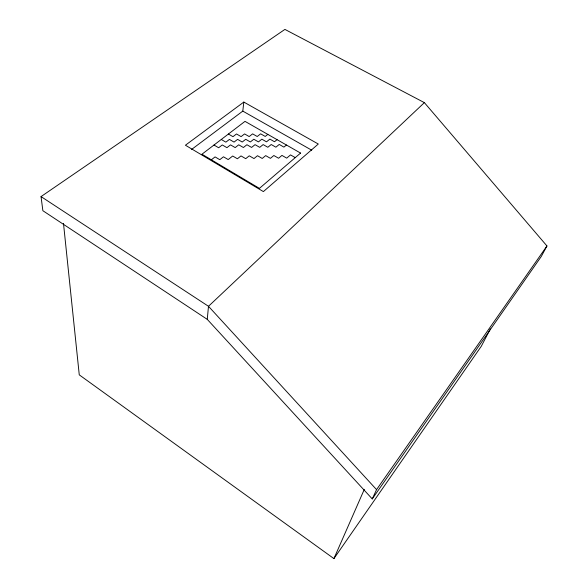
<?xml version="1.0" encoding="UTF-8"?>
<svg xmlns="http://www.w3.org/2000/svg" width="588" height="588" viewBox="0 0 588 588"><rect width="100%" height="100%" fill="white"/><g stroke="black" fill="none" stroke-linecap="round" stroke-linejoin="round"><path stroke-width="0.88" d="M207.255 319.35L208.49 306.297L424.374 102.635L546.958 245.968L541.276 256.471L372.255 498.925L207.255 319.35L42.865 210.71L41.042 196.59L284.915 29.4L424.374 102.635M191.556 149.477L242.8 111.11L243.822 102.069L318.299 144.023L263.387 191.592L185.418 145.221L243.822 102.069M63.489 223.403L79.262 374.857L333.918 558.6L364.31 489.37M372.255 498.925L376.563 489.635L546.958 245.968M490.392 328.876L481.315 346.236L333.918 558.6M286.444 145.016L283.916 147.118L279.234 144.435L275.89 147.198L271.215 144.508L267.827 147.272L263.152 144.582L259.72 147.353L255.052 144.655L251.583 147.434L246.916 144.729L243.403 147.514L238.743 144.802L235.185 147.595L230.533 144.876L226.931 147.676L222.286 144.949L218.64 147.757L213.995 145.023M277.058 139.657L274.486 141.752L269.87 139.106L266.504 141.833L261.858 139.172L258.441 141.899L253.803 139.231L250.348 141.965L245.718 139.29L242.219 142.039L237.589 139.349L234.053 142.105L229.423 139.415L225.865 142.156L221.272 139.474M267.827 134.387L265.239 136.46L260.631 133.821L257.228 136.512L252.619 133.866L249.18 136.57L244.579 133.917L241.095 136.622L236.501 133.961L232.973 136.673L228.409 134.027M211.342 159.796L215.076 156.9L219.787 159.686L223.477 156.79L228.188 159.576L232.686 156.011L237.405 158.782L240.992 155.908L245.718 158.679L249.261 155.813L253.994 158.569L257.493 155.71L262.226 158.466L265.688 155.607L270.421 158.356L273.839 155.511L278.58 158.253L281.953 155.408L286.701 158.143L290.523 154.901L295.264 157.621M242.8 111.11L311.721 150.197M41.042 196.59L208.49 306.297L376.563 489.635M300.564 153.071L259.426 188.381L201.949 154.218L245.005 121.363L300.564 153.071"/></g></svg>
